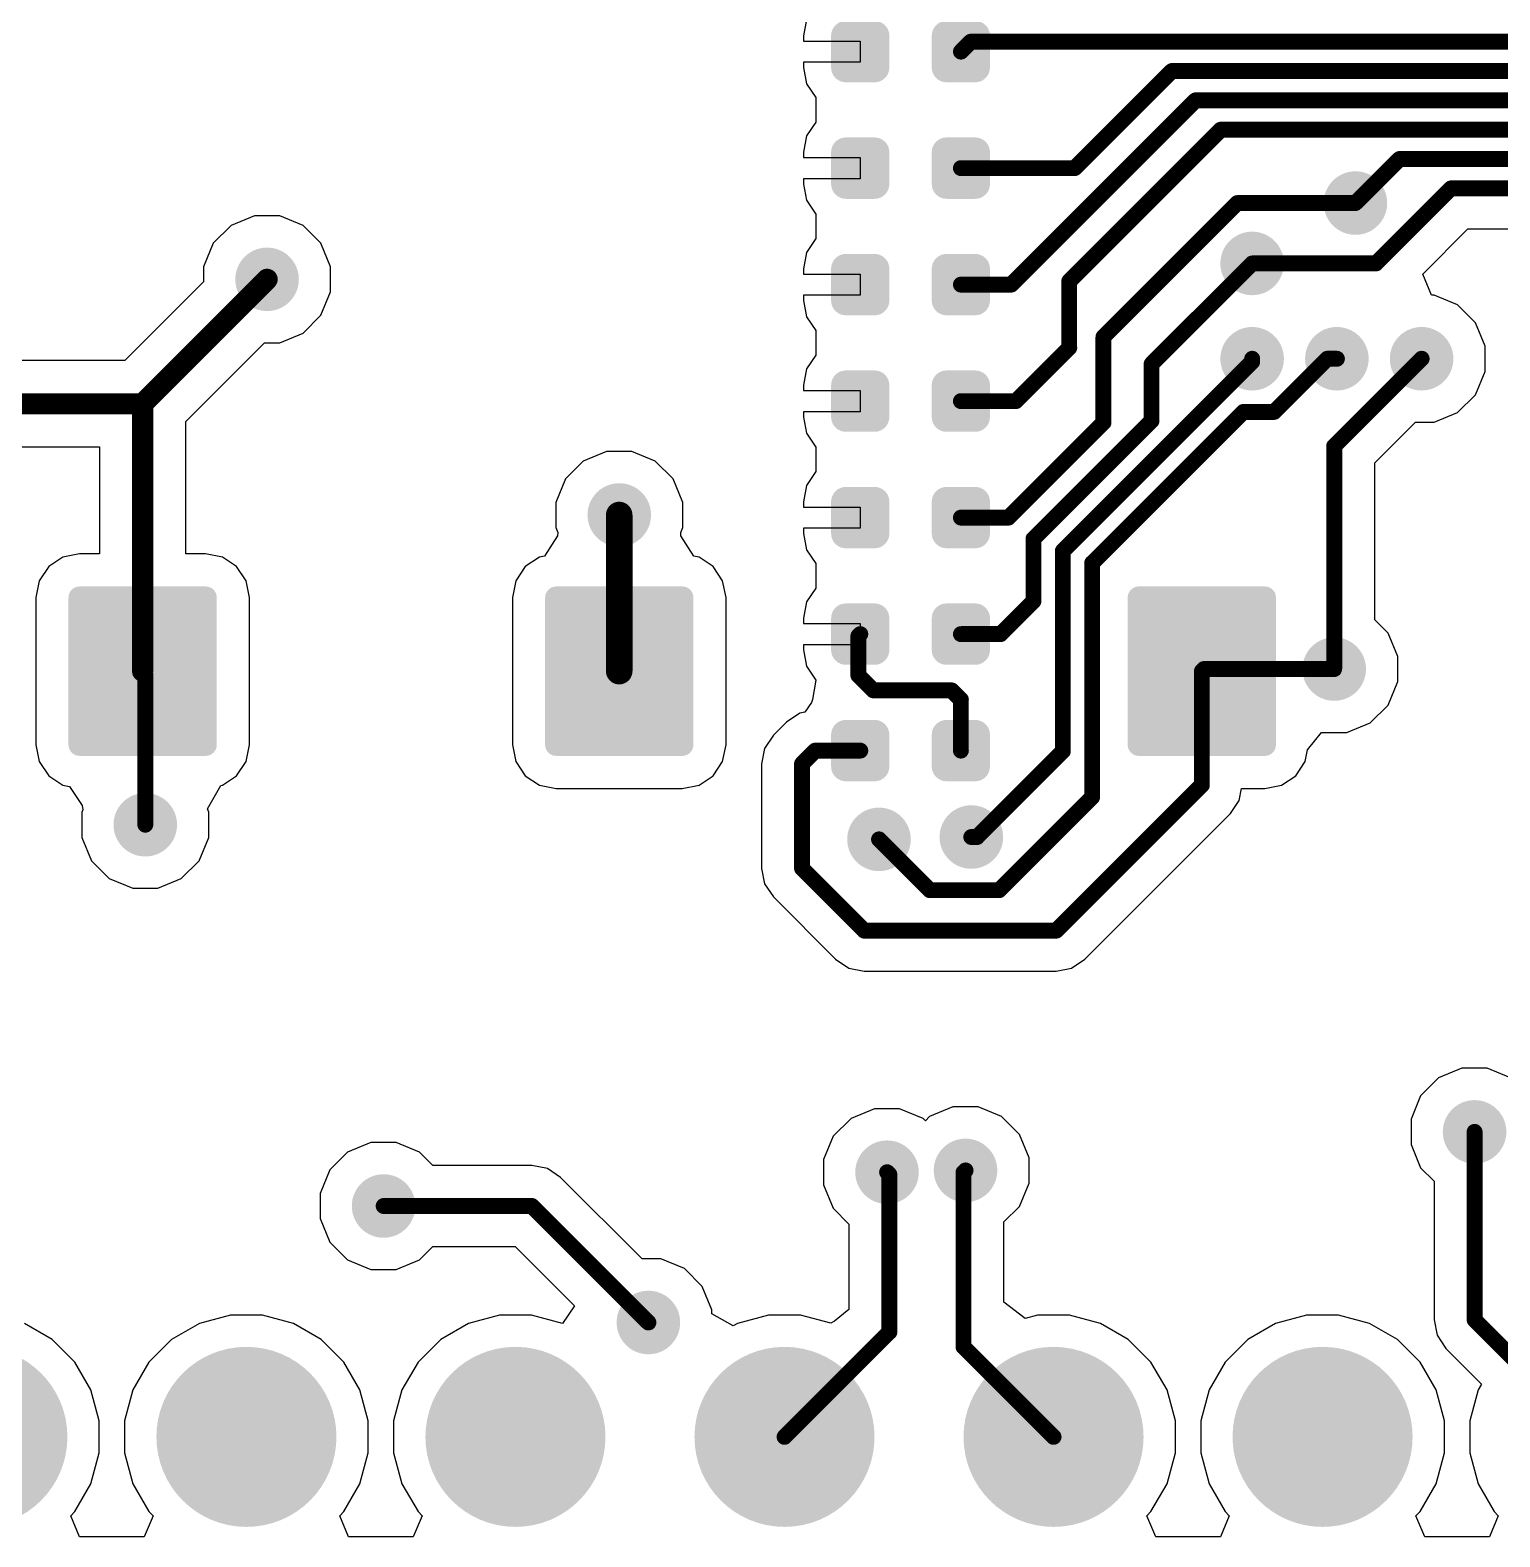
# Model space of a CAD drawing. Header units: inches. Extents: x 0.3 to 40.7, y 0.3 to 25.1.
# Drawn here: x 17.19 to 31.06, y 0.31 to 14.53 of the extents above; entities that cross this region are included whole.
import ezdxf

# ---------------------------------------------------------------- set-up
doc = ezdxf.new("R2010")
doc.units = ezdxf.units.IN
for name, color, linetype in [('Pad Holes', 156, 'Continuous'), ('TOP', 1, 'Continuous'), ('Via Holes', 16, 'Continuous')]:
    doc.layers.add(name, color=color, linetype=linetype)

# ---------------------------------------------------------------- blocks, each defined once
blk = doc.blocks.new('RES_0402_3433')
at = {"layer": 'TOP'}
h = blk.add_hatch(color=1, dxfattribs=at)
edge = h.paths.add_edge_path()
edge.add_arc((-0.34, -0.15), 0.14, 270, 360)
edge.add_line((-0.2, -0.15), (-0.2, 0.15))
edge.add_arc((-0.34, 0.15), 0.14, 0, 90)
edge.add_line((-0.34, 0.29), (-0.61, 0.29))
edge.add_arc((-0.61, 0.15), 0.14, 90, 180)
edge.add_line((-0.75, 0.15), (-0.75, -0.15))
edge.add_arc((-0.61, -0.15), 0.14, 180, 270)
edge.add_line((-0.61, -0.29), (-0.34, -0.29))
h = blk.add_hatch(color=1, dxfattribs=at)
edge = h.paths.add_edge_path()
edge.add_arc((0.34, 0.15), 0.14, 90, 180)
edge.add_line((0.2, 0.15), (0.2, -0.15))
edge.add_arc((0.34, -0.15), 0.14, 180, 270)
edge.add_line((0.34, -0.29), (0.61, -0.29))
edge.add_arc((0.61, -0.15), 0.14, 270, 360)
edge.add_line((0.75, -0.15), (0.75, 0.15))
edge.add_arc((0.61, 0.15), 0.14, 0, 90)
edge.add_line((0.61, 0.29), (0.34, 0.29))
blk = doc.blocks.new('RES_0402_3455')
at = {"layer": 'TOP'}
h = blk.add_hatch(color=1, dxfattribs=at)
edge = h.paths.add_edge_path()
edge.add_arc((-0.34, -0.15), 0.14, 270, 360)
edge.add_line((-0.2, -0.15), (-0.2, 0.15))
edge.add_arc((-0.34, 0.15), 0.14, 0, 90)
edge.add_line((-0.34, 0.29), (-0.61, 0.29))
edge.add_arc((-0.61, 0.15), 0.14, 90, 180)
edge.add_line((-0.75, 0.15), (-0.75, -0.15))
edge.add_arc((-0.61, -0.15), 0.14, 180, 270)
edge.add_line((-0.61, -0.29), (-0.34, -0.29))
h = blk.add_hatch(color=1, dxfattribs=at)
edge = h.paths.add_edge_path()
edge.add_arc((0.34, 0.15), 0.14, 90, 180)
edge.add_line((0.2, 0.15), (0.2, -0.15))
edge.add_arc((0.34, -0.15), 0.14, 180, 270)
edge.add_line((0.34, -0.29), (0.61, -0.29))
edge.add_arc((0.61, -0.15), 0.14, 270, 360)
edge.add_line((0.75, -0.15), (0.75, 0.15))
edge.add_arc((0.61, 0.15), 0.14, 0, 90)
edge.add_line((0.61, 0.29), (0.34, 0.29))
blk = doc.blocks.new('RES_0402_3456')
at = {"layer": 'TOP'}
h = blk.add_hatch(color=1, dxfattribs=at)
edge = h.paths.add_edge_path()
edge.add_arc((-0.34, -0.15), 0.14, 270, 360)
edge.add_line((-0.2, -0.15), (-0.2, 0.15))
edge.add_arc((-0.34, 0.15), 0.14, 0, 90)
edge.add_line((-0.34, 0.29), (-0.61, 0.29))
edge.add_arc((-0.61, 0.15), 0.14, 90, 180)
edge.add_line((-0.75, 0.15), (-0.75, -0.15))
edge.add_arc((-0.61, -0.15), 0.14, 180, 270)
edge.add_line((-0.61, -0.29), (-0.34, -0.29))
h = blk.add_hatch(color=1, dxfattribs=at)
edge = h.paths.add_edge_path()
edge.add_arc((0.34, 0.15), 0.14, 90, 180)
edge.add_line((0.2, 0.15), (0.2, -0.15))
edge.add_arc((0.34, -0.15), 0.14, 180, 270)
edge.add_line((0.34, -0.29), (0.61, -0.29))
edge.add_arc((0.61, -0.15), 0.14, 270, 360)
edge.add_line((0.75, -0.15), (0.75, 0.15))
edge.add_arc((0.61, 0.15), 0.14, 0, 90)
edge.add_line((0.61, 0.29), (0.34, 0.29))
blk = doc.blocks.new('RES_0402_3458')
at = {"layer": 'TOP'}
h = blk.add_hatch(color=1, dxfattribs=at)
edge = h.paths.add_edge_path()
edge.add_arc((-0.34, -0.15), 0.14, 270, 360)
edge.add_line((-0.2, -0.15), (-0.2, 0.15))
edge.add_arc((-0.34, 0.15), 0.14, 0, 90)
edge.add_line((-0.34, 0.29), (-0.61, 0.29))
edge.add_arc((-0.61, 0.15), 0.14, 90, 180)
edge.add_line((-0.75, 0.15), (-0.75, -0.15))
edge.add_arc((-0.61, -0.15), 0.14, 180, 270)
edge.add_line((-0.61, -0.29), (-0.34, -0.29))
h = blk.add_hatch(color=1, dxfattribs=at)
edge = h.paths.add_edge_path()
edge.add_arc((0.34, 0.15), 0.14, 90, 180)
edge.add_line((0.2, 0.15), (0.2, -0.15))
edge.add_arc((0.34, -0.15), 0.14, 180, 270)
edge.add_line((0.34, -0.29), (0.61, -0.29))
edge.add_arc((0.61, -0.15), 0.14, 270, 360)
edge.add_line((0.75, -0.15), (0.75, 0.15))
edge.add_arc((0.61, 0.15), 0.14, 0, 90)
edge.add_line((0.61, 0.29), (0.34, 0.29))
blk = doc.blocks.new('RES_0402_3460')
at = {"layer": 'TOP'}
h = blk.add_hatch(color=1, dxfattribs=at)
edge = h.paths.add_edge_path()
edge.add_arc((-0.34, -0.15), 0.14, 270, 360)
edge.add_line((-0.2, -0.15), (-0.2, 0.15))
edge.add_arc((-0.34, 0.15), 0.14, 0, 90)
edge.add_line((-0.34, 0.29), (-0.61, 0.29))
edge.add_arc((-0.61, 0.15), 0.14, 90, 180)
edge.add_line((-0.75, 0.15), (-0.75, -0.15))
edge.add_arc((-0.61, -0.15), 0.14, 180, 270)
edge.add_line((-0.61, -0.29), (-0.34, -0.29))
h = blk.add_hatch(color=1, dxfattribs=at)
edge = h.paths.add_edge_path()
edge.add_arc((0.34, 0.15), 0.14, 90, 180)
edge.add_line((0.2, 0.15), (0.2, -0.15))
edge.add_arc((0.34, -0.15), 0.14, 180, 270)
edge.add_line((0.34, -0.29), (0.61, -0.29))
edge.add_arc((0.61, -0.15), 0.14, 270, 360)
edge.add_line((0.75, -0.15), (0.75, 0.15))
edge.add_arc((0.61, 0.15), 0.14, 0, 90)
edge.add_line((0.61, 0.29), (0.34, 0.29))
blk = doc.blocks.new('RES_0402_3462')
at = {"layer": 'TOP'}
h = blk.add_hatch(color=1, dxfattribs=at)
edge = h.paths.add_edge_path()
edge.add_arc((-0.34, -0.15), 0.14, 270, 360)
edge.add_line((-0.2, -0.15), (-0.2, 0.15))
edge.add_arc((-0.34, 0.15), 0.14, 0, 90)
edge.add_line((-0.34, 0.29), (-0.61, 0.29))
edge.add_arc((-0.61, 0.15), 0.14, 90, 180)
edge.add_line((-0.75, 0.15), (-0.75, -0.15))
edge.add_arc((-0.61, -0.15), 0.14, 180, 270)
edge.add_line((-0.61, -0.29), (-0.34, -0.29))
h = blk.add_hatch(color=1, dxfattribs=at)
edge = h.paths.add_edge_path()
edge.add_arc((0.34, 0.15), 0.14, 90, 180)
edge.add_line((0.2, 0.15), (0.2, -0.15))
edge.add_arc((0.34, -0.15), 0.14, 180, 270)
edge.add_line((0.34, -0.29), (0.61, -0.29))
edge.add_arc((0.61, -0.15), 0.14, 270, 360)
edge.add_line((0.75, -0.15), (0.75, 0.15))
edge.add_arc((0.61, 0.15), 0.14, 0, 90)
edge.add_line((0.61, 0.29), (0.34, 0.29))
blk = doc.blocks.new('RES_0402_3463')
at = {"layer": 'TOP'}
h = blk.add_hatch(color=1, dxfattribs=at)
edge = h.paths.add_edge_path()
edge.add_arc((-0.34, -0.15), 0.14, 270, 360)
edge.add_line((-0.2, -0.15), (-0.2, 0.15))
edge.add_arc((-0.34, 0.15), 0.14, 0, 90)
edge.add_line((-0.34, 0.29), (-0.61, 0.29))
edge.add_arc((-0.61, 0.15), 0.14, 90, 180)
edge.add_line((-0.75, 0.15), (-0.75, -0.15))
edge.add_arc((-0.61, -0.15), 0.14, 180, 270)
edge.add_line((-0.61, -0.29), (-0.34, -0.29))
h = blk.add_hatch(color=1, dxfattribs=at)
edge = h.paths.add_edge_path()
edge.add_arc((0.34, 0.15), 0.14, 90, 180)
edge.add_line((0.2, 0.15), (0.2, -0.15))
edge.add_arc((0.34, -0.15), 0.14, 180, 270)
edge.add_line((0.34, -0.29), (0.61, -0.29))
edge.add_arc((0.61, -0.15), 0.14, 270, 360)
edge.add_line((0.75, -0.15), (0.75, 0.15))
edge.add_arc((0.61, 0.15), 0.14, 0, 90)
edge.add_line((0.61, 0.29), (0.34, 0.29))
blk = doc.blocks.new('TS42_3470')
at = {"layer": 'TOP'}
h = blk.add_hatch(color=1, dxfattribs=at)
edge = h.paths.add_edge_path()
edge.add_arc((-3.505, 1.655), 0.105, 270, 360)
edge.add_line((-3.4, 1.655), (-3.4, 2.845))
edge.add_arc((-3.505, 2.845), 0.105, 0, 90)
edge.add_line((-3.505, 2.95), (-4.895, 2.95))
edge.add_arc((-4.895, 2.845), 0.105, 90, 180)
edge.add_line((-5, 2.845), (-5, 1.655))
edge.add_arc((-4.895, 1.655), 0.105, 180, 270)
edge.add_line((-4.895, 1.55), (-3.505, 1.55))
h = blk.add_hatch(color=1, dxfattribs=at)
edge = h.paths.add_edge_path()
edge.add_arc((4.895, 1.655), 0.105, 270, 360)
edge.add_line((5, 1.655), (5, 2.845))
edge.add_arc((4.895, 2.845), 0.105, 0, 90)
edge.add_line((4.895, 2.95), (3.505, 2.95))
edge.add_arc((3.505, 2.845), 0.105, 90, 180)
edge.add_line((3.4, 2.845), (3.4, 1.655))
edge.add_arc((3.505, 1.655), 0.105, 180, 270)
edge.add_line((3.505, 1.55), (4.895, 1.55))
h = blk.add_hatch(color=1, dxfattribs=at)
edge = h.paths.add_edge_path()
edge.add_arc((4.895, -0.595), 0.105, 270, 360)
edge.add_line((5, -0.595), (5, 0.595))
edge.add_arc((4.895, 0.595), 0.105, 0, 90)
edge.add_line((4.895, 0.7), (3.505, 0.7))
edge.add_arc((3.505, 0.595), 0.105, 90, 180)
edge.add_line((3.4, 0.595), (3.4, -0.595))
edge.add_arc((3.505, -0.595), 0.105, 180, 270)
edge.add_line((3.505, -0.7), (4.895, -0.7))
h = blk.add_hatch(color=1, dxfattribs=at)
edge = h.paths.add_edge_path()
edge.add_arc((-3.505, -2.845), 0.105, 270, 360)
edge.add_line((-3.4, -2.845), (-3.4, -1.655))
edge.add_arc((-3.505, -1.655), 0.105, 0, 90)
edge.add_line((-3.505, -1.55), (-4.895, -1.55))
edge.add_arc((-4.895, -1.655), 0.105, 90, 180)
edge.add_line((-5, -1.655), (-5, -2.845))
edge.add_arc((-4.895, -2.845), 0.105, 180, 270)
edge.add_line((-4.895, -2.95), (-3.505, -2.95))
h = blk.add_hatch(color=1, dxfattribs=at)
edge = h.paths.add_edge_path()
edge.add_arc((4.895, -2.845), 0.105, 270, 360)
edge.add_line((5, -2.845), (5, -1.655))
edge.add_arc((4.895, -1.655), 0.105, 0, 90)
edge.add_line((4.895, -1.55), (3.505, -1.55))
edge.add_arc((3.505, -1.655), 0.105, 90, 180)
edge.add_line((3.4, -1.655), (3.4, -2.845))
edge.add_arc((3.505, -2.845), 0.105, 180, 270)
edge.add_line((3.505, -2.95), (4.895, -2.95))
blk = doc.blocks.new('PIN_HEADER_2_54___VERT__1_10POS_3473')
at = {"layer": 'Pad Holes'}
h = blk.add_hatch(color=7, dxfattribs=at)
edge = h.paths.add_edge_path()
edge.add_arc((-3.81, 0), 0.5, 0, 360)
h = blk.add_hatch(color=7, dxfattribs=at)
edge = h.paths.add_edge_path()
edge.add_arc((-1.27, 0), 0.5, 0, 360)
h = blk.add_hatch(color=7, dxfattribs=at)
edge = h.paths.add_edge_path()
edge.add_arc((1.27, 0), 0.5, 0, 360)
h = blk.add_hatch(color=7, dxfattribs=at)
edge = h.paths.add_edge_path()
edge.add_arc((3.81, 0), 0.5, 0, 360)
h = blk.add_hatch(color=7, dxfattribs=at)
edge = h.paths.add_edge_path()
edge.add_arc((6.35, 0), 0.5, 0, 360)
h = blk.add_hatch(color=7, dxfattribs=at)
edge = h.paths.add_edge_path()
edge.add_arc((8.89, 0), 0.5, 0, 360)
at = {"layer": 'TOP'}
h = blk.add_hatch(color=1, dxfattribs=at)
edge = h.paths.add_edge_path()
edge.add_arc((-3.81, 0), 0.85, 0, 360)
h = blk.add_hatch(color=1, dxfattribs=at)
edge = h.paths.add_edge_path()
edge.add_arc((-1.27, 0), 0.85, 0, 360)
h = blk.add_hatch(color=1, dxfattribs=at)
edge = h.paths.add_edge_path()
edge.add_arc((1.27, 0), 0.85, 0, 360)
h = blk.add_hatch(color=1, dxfattribs=at)
edge = h.paths.add_edge_path()
edge.add_arc((3.81, 0), 0.85, 0, 360)
h = blk.add_hatch(color=1, dxfattribs=at)
edge = h.paths.add_edge_path()
edge.add_arc((6.35, 0), 0.85, 0, 360)
h = blk.add_hatch(color=1, dxfattribs=at)
edge = h.paths.add_edge_path()
edge.add_arc((8.89, 0), 0.85, 0, 360)
blk = doc.blocks.new('TS42_3474')
at = {"layer": 'TOP'}
h = blk.add_hatch(color=1, dxfattribs=at)
edge = h.paths.add_edge_path()
edge.add_arc((-3.505, 1.655), 0.105, 270, 360)
edge.add_line((-3.4, 1.655), (-3.4, 2.845))
edge.add_arc((-3.505, 2.845), 0.105, 0, 90)
edge.add_line((-3.505, 2.95), (-4.895, 2.95))
edge.add_arc((-4.895, 2.845), 0.105, 90, 180)
edge.add_line((-5, 2.845), (-5, 1.655))
edge.add_arc((-4.895, 1.655), 0.105, 180, 270)
edge.add_line((-4.895, 1.55), (-3.505, 1.55))
h = blk.add_hatch(color=1, dxfattribs=at)
edge = h.paths.add_edge_path()
edge.add_arc((4.895, 1.655), 0.105, 270, 360)
edge.add_line((5, 1.655), (5, 2.845))
edge.add_arc((4.895, 2.845), 0.105, 0, 90)
edge.add_line((4.895, 2.95), (3.505, 2.95))
edge.add_arc((3.505, 2.845), 0.105, 90, 180)
edge.add_line((3.4, 2.845), (3.4, 1.655))
edge.add_arc((3.505, 1.655), 0.105, 180, 270)
edge.add_line((3.505, 1.55), (4.895, 1.55))
h = blk.add_hatch(color=1, dxfattribs=at)
edge = h.paths.add_edge_path()
edge.add_arc((4.895, -0.595), 0.105, 270, 360)
edge.add_line((5, -0.595), (5, 0.595))
edge.add_arc((4.895, 0.595), 0.105, 0, 90)
edge.add_line((4.895, 0.7), (3.505, 0.7))
edge.add_arc((3.505, 0.595), 0.105, 90, 180)
edge.add_line((3.4, 0.595), (3.4, -0.595))
edge.add_arc((3.505, -0.595), 0.105, 180, 270)
edge.add_line((3.505, -0.7), (4.895, -0.7))
h = blk.add_hatch(color=1, dxfattribs=at)
edge = h.paths.add_edge_path()
edge.add_arc((-3.505, -2.845), 0.105, 270, 360)
edge.add_line((-3.4, -2.845), (-3.4, -1.655))
edge.add_arc((-3.505, -1.655), 0.105, 0, 90)
edge.add_line((-3.505, -1.55), (-4.895, -1.55))
edge.add_arc((-4.895, -1.655), 0.105, 90, 180)
edge.add_line((-5, -1.655), (-5, -2.845))
edge.add_arc((-4.895, -2.845), 0.105, 180, 270)
edge.add_line((-4.895, -2.95), (-3.505, -2.95))
h = blk.add_hatch(color=1, dxfattribs=at)
edge = h.paths.add_edge_path()
edge.add_arc((4.895, -2.845), 0.105, 270, 360)
edge.add_line((5, -2.845), (5, -1.655))
edge.add_arc((4.895, -1.655), 0.105, 0, 90)
edge.add_line((4.895, -1.55), (3.505, -1.55))
edge.add_arc((3.505, -1.655), 0.105, 90, 180)
edge.add_line((3.4, -1.655), (3.4, -2.845))
edge.add_arc((3.505, -2.845), 0.105, 180, 270)
edge.add_line((3.505, -2.95), (4.895, -2.95))

msp = doc.modelspace()

# ---------------------------------------------------------------- hatches: boundary and pattern name
at = {"layer": 'TOP'}
h = msp.add_hatch(color=1, dxfattribs=at)
edge = h.paths.add_edge_path()
edge.add_arc((29.7, 12.9), 0.3, 0, 360)
h = msp.add_hatch(color=1, dxfattribs=at)
edge = h.paths.add_edge_path()
edge.add_arc((28.725, 12.33), 0.3, 0, 360)
h = msp.add_hatch(color=1, dxfattribs=at)
edge = h.paths.add_edge_path()
edge.add_arc((19.425, 12.18), 0.3, 0, 360)
h = msp.add_hatch(color=1, dxfattribs=at)
edge = h.paths.add_edge_path()
edge.add_arc((28.725, 11.43), 0.3, 0, 360)
h = msp.add_hatch(color=1, dxfattribs=at)
edge = h.paths.add_edge_path()
edge.add_arc((29.525, 11.43), 0.3, 0, 360)
h = msp.add_hatch(color=1, dxfattribs=at)
edge = h.paths.add_edge_path()
edge.add_arc((30.325, 11.43), 0.3, 0, 360)
h = msp.add_hatch(color=1, dxfattribs=at)
edge = h.paths.add_edge_path()
edge.add_arc((22.75, 9.955), 0.3, 0, 360)
h = msp.add_hatch(color=1, dxfattribs=at)
edge = h.paths.add_edge_path()
edge.add_arc((29.5, 8.5), 0.3, 0, 360)
h = msp.add_hatch(color=1, dxfattribs=at)
edge = h.paths.add_edge_path()
edge.add_arc((18.275, 7.03), 0.3, 0, 360)
h = msp.add_hatch(color=1, dxfattribs=at)
edge = h.paths.add_edge_path()
edge.add_arc((25.202, 6.892), 0.3, 0, 360)
h = msp.add_hatch(color=1, dxfattribs=at)
edge = h.paths.add_edge_path()
edge.add_arc((26.074, 6.914), 0.3, 0, 360)
h = msp.add_hatch(color=1, dxfattribs=at)
edge = h.paths.add_edge_path()
edge.add_arc((30.825, 4.13), 0.3, 0, 360)
h = msp.add_hatch(color=1, dxfattribs=at)
edge = h.paths.add_edge_path()
edge.add_arc((25.278, 3.749), 0.3, 0, 360)
h = msp.add_hatch(color=1, dxfattribs=at)
edge = h.paths.add_edge_path()
edge.add_arc((26.019, 3.766), 0.3, 0, 360)
h = msp.add_hatch(color=1, dxfattribs=at)
edge = h.paths.add_edge_path()
edge.add_arc((20.525, 3.43), 0.3, 0, 360)
h = msp.add_hatch(color=1, dxfattribs=at)
edge = h.paths.add_edge_path()
edge.add_arc((23.025, 2.33), 0.3, 0, 360)
at = {"layer": 'Via Holes'}
h = msp.add_hatch(color=7, dxfattribs=at)
edge = h.paths.add_edge_path()
edge.add_arc((29.7, 12.9), 0.15, 0, 360)
h = msp.add_hatch(color=7, dxfattribs=at)
edge = h.paths.add_edge_path()
edge.add_arc((28.725, 12.33), 0.15, 0, 360)
h = msp.add_hatch(color=7, dxfattribs=at)
edge = h.paths.add_edge_path()
edge.add_arc((19.425, 12.18), 0.15, 0, 360)
h = msp.add_hatch(color=7, dxfattribs=at)
edge = h.paths.add_edge_path()
edge.add_arc((28.725, 11.43), 0.15, 0, 360)
h = msp.add_hatch(color=7, dxfattribs=at)
edge = h.paths.add_edge_path()
edge.add_arc((29.525, 11.43), 0.15, 0, 360)
h = msp.add_hatch(color=7, dxfattribs=at)
edge = h.paths.add_edge_path()
edge.add_arc((30.325, 11.43), 0.15, 0, 360)
h = msp.add_hatch(color=7, dxfattribs=at)
edge = h.paths.add_edge_path()
edge.add_arc((22.75, 9.955), 0.15, 0, 360)
h = msp.add_hatch(color=7, dxfattribs=at)
edge = h.paths.add_edge_path()
edge.add_arc((29.5, 8.5), 0.15, 0, 360)
h = msp.add_hatch(color=7, dxfattribs=at)
edge = h.paths.add_edge_path()
edge.add_arc((18.275, 7.03), 0.15, 0, 360)
h = msp.add_hatch(color=7, dxfattribs=at)
edge = h.paths.add_edge_path()
edge.add_arc((25.202, 6.892), 0.15, 0, 360)
h = msp.add_hatch(color=7, dxfattribs=at)
edge = h.paths.add_edge_path()
edge.add_arc((26.074, 6.914), 0.15, 0, 360)
h = msp.add_hatch(color=7, dxfattribs=at)
edge = h.paths.add_edge_path()
edge.add_arc((30.825, 4.13), 0.15, 0, 360)
h = msp.add_hatch(color=7, dxfattribs=at)
edge = h.paths.add_edge_path()
edge.add_arc((25.278, 3.749), 0.15, 0, 360)
h = msp.add_hatch(color=7, dxfattribs=at)
edge = h.paths.add_edge_path()
edge.add_arc((26.019, 3.766), 0.15, 0, 360)
h = msp.add_hatch(color=7, dxfattribs=at)
edge = h.paths.add_edge_path()
edge.add_arc((20.525, 3.43), 0.15, 0, 360)
h = msp.add_hatch(color=7, dxfattribs=at)
edge = h.paths.add_edge_path()
edge.add_arc((23.025, 2.33), 0.15, 0, 360)

# ---------------------------------------------------------------- linework, layer by layer
at = {"layer": 'TOP'}
for p, q in [((24.519, 14.634), (24.488, 14.48)), ((24.488, 14.48), (24.488, 14.43)), ((24.488, 14.43), (25.025, 14.43)), ((25.025, 14.43), (25.025, 14.23)), ((25.025, 14.23), (24.488, 14.23)), ((24.488, 14.23), (24.488, 14.18)), ((24.488, 14.18), (24.519, 14.026)), ((24.519, 14.026), (24.606, 13.896)), ((24.606, 13.896), (24.606, 13.664)), ((24.606, 13.664), (24.519, 13.534)), ((24.519, 13.534), (24.488, 13.38)), ((24.488, 13.38), (24.488, 13.33)), ((24.488, 13.33), (25.025, 13.33)), ((25.025, 13.33), (25.025, 13.13)), ((25.025, 13.13), (24.488, 13.13)), ((24.488, 13.13), (24.488, 13.08)), ((24.488, 13.08), (24.519, 12.926)), ((24.519, 12.926), (24.606, 12.796)), ((19.085, 12.689), (18.916, 12.52)), ((19.306, 12.78), (19.085, 12.689)), ((19.544, 12.78), (19.306, 12.78)), ((19.765, 12.689), (19.544, 12.78)), ((19.934, 12.52), (19.765, 12.689)), ((24.606, 12.796), (24.606, 12.564)), ((18.916, 12.52), (18.825, 12.299)), ((20.025, 12.299), (19.934, 12.52)), ((24.606, 12.564), (24.519, 12.434)), ((30.335, 12.23), (30.761, 12.657)), ((30.761, 12.657), (33.838, 12.657)), ((24.519, 12.434), (24.488, 12.28)), ((18.825, 12.299), (18.825, 12.157)), ((20.025, 12.061), (20.025, 12.299)), ((24.488, 12.28), (24.488, 12.23)), ((18.825, 12.157), (18.081, 11.413)), ((24.488, 12.23), (25.025, 12.23)), ((25.025, 12.23), (25.025, 12.03)), ((30.418, 12.03), (30.335, 12.23)), ((19.934, 11.84), (20.025, 12.061)), ((25.025, 12.03), (24.488, 12.03)), ((24.488, 12.03), (24.488, 11.98)), ((24.488, 11.98), (24.519, 11.826)), ((30.444, 12.03), (30.418, 12.03)), ((30.665, 11.939), (30.444, 12.03)), ((19.765, 11.671), (19.934, 11.84)), ((24.519, 11.826), (24.606, 11.696)), ((30.834, 11.77), (30.665, 11.939)), ((19.544, 11.58), (19.765, 11.671)), ((24.606, 11.696), (24.606, 11.464)), ((30.925, 11.549), (30.834, 11.77)), ((18.658, 10.836), (19.402, 11.58)), ((19.402, 11.58), (19.544, 11.58)), ((30.925, 11.311), (30.925, 11.549)), ((18.081, 11.413), (16.483, 11.413)), ((24.606, 11.464), (24.519, 11.334)), ((24.519, 11.334), (24.488, 11.18)), ((30.834, 11.09), (30.925, 11.311)), ((24.488, 11.18), (24.488, 11.13)), ((24.488, 11.13), (25.025, 11.13)), ((25.025, 11.13), (25.025, 10.93)), ((30.665, 10.921), (30.834, 11.09)), ((18.658, 9.588), (18.658, 10.836)), ((25.025, 10.93), (24.488, 10.93)), ((24.488, 10.93), (24.488, 10.88)), ((24.488, 10.88), (24.519, 10.726)), ((29.882, 10.447), (30.266, 10.83)), ((30.266, 10.83), (30.444, 10.83)), ((30.444, 10.83), (30.665, 10.921)), ((24.519, 10.726), (24.606, 10.596)), ((16.45, 10.597), (17.842, 10.597)), ((17.842, 10.597), (17.842, 9.588)), ((22.631, 10.555), (22.41, 10.464)), ((22.869, 10.555), (22.631, 10.555)), ((23.09, 10.464), (22.869, 10.555)), ((24.606, 10.596), (24.606, 10.364)), ((22.41, 10.464), (22.241, 10.295)), ((23.259, 10.295), (23.09, 10.464)), ((29.882, 8.966), (29.882, 10.447)), ((22.241, 10.295), (22.15, 10.074)), ((23.35, 10.074), (23.259, 10.295)), ((24.606, 10.364), (24.519, 10.234)), ((24.519, 10.234), (24.488, 10.08)), ((22.15, 10.074), (22.15, 9.836)), ((23.35, 9.836), (23.35, 10.074)), ((24.488, 10.08), (24.488, 10.03)), ((24.488, 10.03), (25.025, 10.03)), ((25.025, 10.03), (25.025, 9.83)), ((22.15, 9.836), (22.17, 9.788)), ((23.33, 9.788), (23.35, 9.836)), ((25.025, 9.83), (24.488, 9.83)), ((24.488, 9.83), (24.488, 9.78)), ((22.168, 9.758), (22.045, 9.566)), ((22.17, 9.788), (22.168, 9.758)), ((23.332, 9.758), (23.33, 9.788)), ((23.455, 9.566), (23.332, 9.758)), ((24.488, 9.78), (24.519, 9.626)), ((17.497, 9.557), (17.363, 9.467)), ((17.655, 9.588), (17.497, 9.557)), ((17.842, 9.588), (17.655, 9.588)), ((18.845, 9.588), (18.658, 9.588)), ((19.003, 9.557), (18.845, 9.588)), ((19.137, 9.467), (19.003, 9.557)), ((21.997, 9.557), (21.863, 9.467)), ((22.045, 9.566), (21.997, 9.557)), ((23.503, 9.557), (23.455, 9.566)), ((23.637, 9.467), (23.503, 9.557)), ((24.519, 9.626), (24.606, 9.496)), ((17.363, 9.467), (17.274, 9.333)), ((19.227, 9.333), (19.137, 9.467)), ((21.863, 9.467), (21.773, 9.333)), ((23.726, 9.333), (23.637, 9.467)), ((24.606, 9.496), (24.606, 9.264)), ((17.274, 9.333), (17.242, 9.175)), ((19.258, 9.175), (19.227, 9.333)), ((21.773, 9.333), (21.742, 9.175)), ((23.758, 9.175), (23.726, 9.333)), ((24.606, 9.264), (24.519, 9.134)), ((17.242, 9.175), (17.242, 7.785)), ((19.258, 7.785), (19.258, 9.175)), ((21.742, 9.175), (21.742, 7.785)), ((23.758, 7.785), (23.758, 9.175)), ((24.519, 9.134), (24.488, 8.98)), ((24.488, 8.98), (24.488, 8.93)), ((30.009, 8.84), (29.882, 8.966)), ((24.488, 8.93), (25.025, 8.93)), ((25.025, 8.93), (25.025, 8.73)), ((30.1, 8.619), (30.009, 8.84)), ((25.025, 8.73), (24.488, 8.73)), ((24.488, 8.73), (24.488, 8.68)), ((24.488, 8.68), (24.519, 8.526)), ((30.1, 8.381), (30.1, 8.619)), ((24.519, 8.526), (24.606, 8.396)), ((24.606, 8.396), (24.575, 8.211)), ((30.009, 8.16), (30.1, 8.381)), ((24.564, 8.184), (24.503, 8.093)), ((24.575, 8.211), (24.564, 8.184)), ((29.84, 7.991), (30.009, 8.16)), ((24.33, 8), (24.205, 7.875)), ((24.454, 8.083), (24.33, 8)), ((24.503, 8.093), (24.454, 8.083)), ((29.619, 7.9), (29.84, 7.991)), ((24.205, 7.875), (24.122, 7.751)), ((29.249, 7.738), (29.381, 7.9)), ((29.381, 7.9), (29.619, 7.9)), ((17.242, 7.785), (17.274, 7.627)), ((19.227, 7.627), (19.258, 7.785)), ((21.742, 7.785), (21.773, 7.627)), ((23.726, 7.627), (23.758, 7.785)), ((24.122, 7.751), (24.093, 7.605)), ((29.227, 7.627), (29.249, 7.738)), ((17.274, 7.627), (17.363, 7.493)), ((19.137, 7.493), (19.227, 7.627)), ((21.773, 7.627), (21.863, 7.493)), ((23.637, 7.493), (23.726, 7.627)), ((24.093, 7.605), (24.093, 6.618)), ((29.137, 7.493), (29.227, 7.627)), ((17.363, 7.493), (17.497, 7.404)), ((17.497, 7.404), (17.559, 7.391)), ((18.862, 7.181), (18.987, 7.401)), ((18.987, 7.401), (19.003, 7.404)), ((19.003, 7.404), (19.137, 7.493)), ((21.863, 7.493), (21.997, 7.404)), ((21.997, 7.404), (22.155, 7.372)), ((23.345, 7.372), (23.503, 7.404)), ((23.503, 7.404), (23.637, 7.493)), ((28.845, 7.372), (29.003, 7.404)), ((29.003, 7.404), (29.137, 7.493)), ((17.559, 7.391), (17.679, 7.212)), ((22.155, 7.372), (23.345, 7.372)), ((28.52, 7.135), (28.603, 7.259)), ((28.603, 7.259), (28.626, 7.372)), ((28.626, 7.372), (28.845, 7.372)), ((17.684, 7.172), (17.675, 7.149)), ((17.675, 7.149), (17.675, 6.911)), ((17.679, 7.212), (17.684, 7.172)), ((18.863, 7.179), (18.862, 7.181)), ((18.875, 7.149), (18.863, 7.179)), ((18.875, 6.911), (18.875, 7.149)), ((27.145, 5.76), (28.52, 7.135)), ((17.675, 6.911), (17.766, 6.69)), ((18.784, 6.69), (18.875, 6.911)), ((17.766, 6.69), (17.935, 6.521)), ((18.615, 6.521), (18.784, 6.69)), ((24.093, 6.618), (24.122, 6.472)), ((17.935, 6.521), (18.156, 6.43)), ((18.156, 6.43), (18.394, 6.43)), ((18.394, 6.43), (18.615, 6.521)), ((24.122, 6.472), (24.205, 6.348)), ((24.205, 6.348), (24.793, 5.76)), ((24.793, 5.76), (24.917, 5.677)), ((27.021, 5.677), (27.145, 5.76)), ((24.917, 5.677), (25.063, 5.648)), ((25.063, 5.648), (26.875, 5.648)), ((26.875, 5.648), (27.021, 5.677)), ((30.706, 4.73), (30.485, 4.639)), ((30.944, 4.73), (30.706, 4.73)), ((31.165, 4.639), (30.944, 4.73)), ((30.485, 4.639), (30.316, 4.47)), ((30.316, 4.47), (30.225, 4.249)), ((25.159, 4.349), (24.938, 4.257)), ((25.397, 4.349), (25.159, 4.349)), ((25.618, 4.257), (25.397, 4.349)), ((25.679, 4.275), (25.64, 4.235)), ((25.9, 4.366), (25.679, 4.275)), ((26.138, 4.366), (25.9, 4.366)), ((26.359, 4.275), (26.138, 4.366)), ((26.528, 4.106), (26.359, 4.275)), ((24.938, 4.257), (24.769, 4.088)), ((25.64, 4.235), (25.618, 4.257)), ((30.225, 4.249), (30.225, 4.011)), ((20.406, 4.03), (20.185, 3.939)), ((20.644, 4.03), (20.406, 4.03)), ((20.865, 3.939), (20.644, 4.03)), ((24.769, 4.088), (24.678, 3.868)), ((26.619, 3.885), (26.528, 4.106)), ((30.225, 4.011), (30.316, 3.79)), ((20.185, 3.939), (20.016, 3.77)), ((20.991, 3.812), (20.865, 3.939)), ((24.678, 3.868), (24.678, 3.629)), ((26.619, 3.647), (26.619, 3.885)), ((20.016, 3.77), (19.925, 3.549)), ((21.925, 3.812), (20.991, 3.812)), ((22.071, 3.783), (21.925, 3.812)), ((22.195, 3.7), (22.071, 3.783)), ((22.966, 2.93), (22.195, 3.7)), ((30.316, 3.79), (30.443, 3.664)), ((24.678, 3.629), (24.769, 3.409)), ((26.528, 3.426), (26.619, 3.647)), ((30.443, 3.664), (30.443, 2.355)), ((19.925, 3.549), (19.925, 3.311)), ((26.382, 3.281), (26.528, 3.426)), ((19.925, 3.311), (20.016, 3.09)), ((24.769, 3.409), (24.918, 3.26)), ((26.382, 2.522), (26.382, 3.281)), ((24.918, 3.26), (24.918, 2.452)), ((20.016, 3.09), (20.185, 2.921)), ((20.865, 2.921), (20.991, 3.048)), ((20.991, 3.048), (21.767, 3.048)), ((21.767, 3.048), (22.327, 2.487)), ((20.185, 2.921), (20.406, 2.83)), ((20.644, 2.83), (20.865, 2.921)), ((23.144, 2.93), (22.966, 2.93)), ((23.365, 2.839), (23.144, 2.93)), ((20.406, 2.83), (20.644, 2.83)), ((23.534, 2.67), (23.365, 2.839)), ((23.625, 2.449), (23.534, 2.67)), ((22.327, 2.487), (22.214, 2.322)), ((23.625, 2.413), (23.625, 2.449)), ((24.918, 2.452), (24.781, 2.343)), ((26.582, 2.369), (26.382, 2.522)), ((17.396, 2.17), (17.134, 2.322)), ((18.786, 2.322), (18.524, 2.17)), ((19.079, 2.4), (18.786, 2.322)), ((19.381, 2.4), (19.079, 2.4)), ((19.674, 2.322), (19.381, 2.4)), ((19.936, 2.17), (19.674, 2.322)), ((21.326, 2.322), (21.064, 2.17)), ((21.619, 2.4), (21.326, 2.322)), ((21.921, 2.4), (21.619, 2.4)), ((22.214, 2.322), (21.921, 2.4)), ((23.825, 2.298), (23.625, 2.413)), ((23.866, 2.322), (23.825, 2.298)), ((24.159, 2.4), (23.866, 2.322)), ((24.461, 2.4), (24.159, 2.4)), ((24.749, 2.323), (24.461, 2.4)), ((24.781, 2.343), (24.749, 2.323)), ((26.699, 2.4), (26.582, 2.369)), ((27.001, 2.4), (26.699, 2.4)), ((27.294, 2.322), (27.001, 2.4)), ((27.556, 2.17), (27.294, 2.322)), ((28.946, 2.322), (28.684, 2.17)), ((29.239, 2.4), (28.946, 2.322)), ((29.541, 2.4), (29.239, 2.4)), ((29.834, 2.322), (29.541, 2.4)), ((30.096, 2.17), (29.834, 2.322)), ((30.443, 2.355), (30.472, 2.209)), ((17.61, 1.956), (17.396, 2.17)), ((18.524, 2.17), (18.31, 1.956)), ((20.15, 1.956), (19.936, 2.17)), ((21.064, 2.17), (20.85, 1.956)), ((27.77, 1.956), (27.556, 2.17)), ((28.684, 2.17), (28.47, 1.956)), ((30.31, 1.956), (30.096, 2.17)), ((30.472, 2.209), (30.555, 2.085)), ((30.555, 2.085), (30.89, 1.749)), ((17.762, 1.694), (17.61, 1.956)), ((18.31, 1.956), (18.158, 1.694)), ((20.302, 1.694), (20.15, 1.956)), ((20.85, 1.956), (20.698, 1.694)), ((27.922, 1.694), (27.77, 1.956)), ((28.47, 1.956), (28.318, 1.694)), ((30.462, 1.694), (30.31, 1.956)), ((30.89, 1.749), (30.858, 1.694)), ((17.84, 1.401), (17.762, 1.694)), ((18.158, 1.694), (18.08, 1.401)), ((20.38, 1.401), (20.302, 1.694)), ((20.698, 1.694), (20.62, 1.401)), ((28, 1.401), (27.922, 1.694)), ((28.318, 1.694), (28.24, 1.401)), ((30.54, 1.401), (30.462, 1.694)), ((30.858, 1.694), (30.78, 1.401)), ((17.84, 1.099), (17.84, 1.401)), ((18.08, 1.401), (18.08, 1.099)), ((20.38, 1.099), (20.38, 1.401)), ((20.62, 1.401), (20.62, 1.099)), ((28, 1.099), (28, 1.401)), ((28.24, 1.401), (28.24, 1.099)), ((30.54, 1.099), (30.54, 1.401)), ((30.78, 1.401), (30.78, 1.099)), ((17.762, 0.806), (17.84, 1.099)), ((18.08, 1.099), (18.158, 0.806)), ((20.302, 0.806), (20.38, 1.099)), ((20.62, 1.099), (20.698, 0.806)), ((27.922, 0.806), (28, 1.099)), ((28.24, 1.099), (28.318, 0.806)), ((30.462, 0.806), (30.54, 1.099)), ((30.78, 1.099), (30.858, 0.806)), ((17.61, 0.544), (17.762, 0.806)), ((18.158, 0.806), (18.31, 0.544)), ((20.15, 0.544), (20.302, 0.806)), ((20.698, 0.806), (20.85, 0.544)), ((27.77, 0.544), (27.922, 0.806)), ((28.318, 0.806), (28.47, 0.544)), ((30.31, 0.544), (30.462, 0.806)), ((30.858, 0.806), (31.01, 0.544)), ((17.572, 0.506), (17.61, 0.544)), ((17.655, 0.306), (17.572, 0.506)), ((18.348, 0.506), (18.265, 0.306)), ((18.31, 0.544), (18.348, 0.506)), ((20.112, 0.506), (20.15, 0.544)), ((20.195, 0.306), (20.112, 0.506)), ((20.888, 0.506), (20.805, 0.306)), ((20.85, 0.544), (20.888, 0.506)), ((27.732, 0.506), (27.77, 0.544)), ((27.815, 0.306), (27.732, 0.506)), ((28.508, 0.506), (28.425, 0.306)), ((28.47, 0.544), (28.508, 0.506)), ((30.272, 0.506), (30.31, 0.544)), ((30.355, 0.306), (30.272, 0.506)), ((31.048, 0.506), (30.965, 0.306)), ((31.01, 0.544), (31.048, 0.506)), ((18.265, 0.306), (17.655, 0.306)), ((20.805, 0.306), (20.195, 0.306)), ((28.425, 0.306), (27.815, 0.306)), ((30.965, 0.306), (30.355, 0.306))]:
    msp.add_line(p, q, dxfattribs=at)
for points, const_width in [([(25.975, 14.33), (26.069, 14.424)], 0.15), ([(26.069, 14.424), (32.886, 14.424)], 0.15), ([(27.05, 13.23), (27.967, 14.147)], 0.15), ([(27.967, 14.147), (33.379, 14.147)], 0.15), ([(26.45, 12.13), (28.19, 13.87)], 0.15), ([(28.19, 13.87), (33.494, 13.87)], 0.15), ([(26.998, 12.162), (28.429, 13.593)], 0.15), ([(28.429, 13.593), (33.609, 13.593)], 0.15), ([(29.7, 12.9), (30.116, 13.316)], 0.15), ([(30.116, 13.316), (33.724, 13.316)], 0.15), ([(25.975, 13.23), (27.05, 13.23)], 0.15), ([(29.894, 12.33), (30.603, 13.039)], 0.15), ([(30.603, 13.039), (33.838, 13.039)], 0.15), ([(27.321, 11.636), (28.585, 12.9)], 0.15), ([(28.585, 12.9), (29.7, 12.9)], 0.15), ([(27.775, 11.38), (28.725, 12.33)], 0.15), ([(28.725, 12.33), (29.894, 12.33)], 0.15), ([(18.25, 11.005), (19.425, 12.18)], 0.2), ([(26.998, 11.534), (26.998, 12.162)], 0.15), ([(25.975, 12.13), (26.45, 12.13)], 0.15), ([(27.321, 10.827), (27.321, 11.636)], 0.15), ([(26.494, 11.03), (26.998, 11.534)], 0.15), ([(26.938, 9.615), (28.725, 11.402)], 0.15), ([(27.775, 10.844), (27.775, 11.38)], 0.15), ([(28.725, 11.402), (28.725, 11.43)], 0.15), ([(28.933, 10.928), (29.435, 11.43)], 0.15), ([(29.435, 11.43), (29.525, 11.43)], 0.15), ([(29.5, 10.605), (30.325, 11.43)], 0.15), ([(16, 11.005), (18.25, 11.005)], 0.2), ([(18.25, 8.48), (18.25, 11.005)], 0.2), ([(25.975, 11.03), (26.494, 11.03)], 0.15), ([(27.215, 9.501), (28.642, 10.928)], 0.15), ([(28.642, 10.928), (28.933, 10.928)], 0.15), ([(26.424, 9.93), (27.321, 10.827)], 0.15), ([(26.661, 9.73), (27.775, 10.844)], 0.15), ([(29.5, 8.5), (29.5, 10.605)], 0.15), ([(22.75, 8.48), (22.75, 9.955)], 0.25), ([(25.975, 9.93), (26.424, 9.93)], 0.15), ([(26.661, 9.141), (26.661, 9.73)], 0.15), ([(26.938, 7.724), (26.938, 9.615)], 0.15), ([(27.215, 7.291), (27.215, 9.501)], 0.15), ([(26.35, 8.83), (26.661, 9.141)], 0.15), ([(25.007, 8.812), (25.025, 8.83)], 0.15), ([(25.007, 8.44), (25.007, 8.812)], 0.15), ([(25.975, 8.83), (26.35, 8.83)], 0.15), ([(18.25, 8.48), (18.275, 8.455)], 0.15), ([(28.25, 8.48), (28.27, 8.5)], 0.15), ([(28.25, 7.405), (28.25, 8.48)], 0.15), ([(28.27, 8.5), (29.5, 8.5)], 0.15), ([(18.275, 7.03), (18.275, 8.455)], 0.15), ([(25.007, 8.44), (25.148, 8.299)], 0.15), ([(25.148, 8.299), (25.887, 8.299)], 0.15), ([(25.887, 8.299), (25.975, 8.211)], 0.15), ([(25.975, 7.73), (25.975, 8.211)], 0.15), ([(24.475, 7.605), (24.6, 7.73)], 0.15), ([(24.6, 7.73), (25.025, 7.73)], 0.15), ([(26.128, 6.914), (26.938, 7.724)], 0.15), ([(24.475, 6.618), (24.475, 7.605)], 0.15), ([(26.875, 6.03), (28.25, 7.405)], 0.15), ([(26.336, 6.412), (27.215, 7.291)], 0.15), ([(26.074, 6.914), (26.128, 6.914)], 0.15), ([(25.202, 6.892), (25.683, 6.412)], 0.15), ([(24.475, 6.618), (25.063, 6.03)], 0.15), ([(25.683, 6.412), (26.336, 6.412)], 0.15), ([(25.063, 6.03), (26.875, 6.03)], 0.15), ([(30.825, 2.355), (30.825, 4.13)], 0.15), ([(25.278, 3.749), (25.3, 3.727)], 0.15), ([(25.3, 2.24), (25.3, 3.727)], 0.15), ([(26, 3.747), (26.019, 3.766)], 0.15), ([(26, 2.1), (26, 3.747)], 0.15), ([(20.525, 3.43), (21.925, 3.43)], 0.15), ([(21.925, 3.43), (23.025, 2.33)], 0.15), ([(30.825, 2.355), (31.93, 1.25)], 0.15), ([(24.31, 1.25), (25.3, 2.24)], 0.15), ([(26, 2.1), (26.85, 1.25)], 0.15)]:
    msp.add_lwpolyline(points, dxfattribs=dict(at, const_width=const_width))
for points, const_width in [([(25.938, 14.33, 1), (26.013, 14.33, 1)], 0.075), ([(26.032, 14.424, 1), (26.107, 14.424, 1)], 0.075), ([(26.032, 14.424, 1), (26.107, 14.424, 1)], 0.075), ([(27.93, 14.147, 1), (28.005, 14.147, 1)], 0.075), ([(27.93, 14.147, 1), (28.005, 14.147, 1)], 0.075), ([(28.153, 13.87, 1), (28.228, 13.87, 1)], 0.075), ([(28.153, 13.87, 1), (28.228, 13.87, 1)], 0.075), ([(28.391, 13.593, 1), (28.466, 13.593, 1)], 0.075), ([(28.391, 13.593, 1), (28.466, 13.593, 1)], 0.075), ([(30.079, 13.316, 1), (30.154, 13.316, 1)], 0.075), ([(30.079, 13.316, 1), (30.154, 13.316, 1)], 0.075), ([(25.938, 13.23, 1), (26.013, 13.23, 1)], 0.075), ([(27.013, 13.23, 1), (27.088, 13.23, 1)], 0.075), ([(27.013, 13.23, 1), (27.088, 13.23, 1)], 0.075), ([(30.566, 13.039, 1), (30.641, 13.039, 1)], 0.075), ([(30.566, 13.039, 1), (30.641, 13.039, 1)], 0.075), ([(28.548, 12.9, 1), (28.623, 12.9, 1)], 0.075), ([(28.548, 12.9, 1), (28.623, 12.9, 1)], 0.075), ([(29.662, 12.9, 1), (29.737, 12.9, 1)], 0.075), ([(29.662, 12.9, 1), (29.737, 12.9, 1)], 0.075), ([(28.688, 12.33, 1), (28.763, 12.33, 1)], 0.075), ([(28.688, 12.33, 1), (28.763, 12.33, 1)], 0.075), ([(29.857, 12.33, 1), (29.932, 12.33, 1)], 0.075), ([(29.857, 12.33, 1), (29.932, 12.33, 1)], 0.075), ([(19.375, 12.18, 1), (19.475, 12.18, 1)], 0.1), ([(26.961, 12.162, 1), (27.036, 12.162, 1)], 0.075), ([(26.961, 12.162, 1), (27.036, 12.162, 1)], 0.075), ([(25.938, 12.13, 1), (26.013, 12.13, 1)], 0.075), ([(26.413, 12.13, 1), (26.488, 12.13, 1)], 0.075), ([(26.413, 12.13, 1), (26.488, 12.13, 1)], 0.075), ([(27.284, 11.636, 1), (27.359, 11.636, 1)], 0.075), ([(27.284, 11.636, 1), (27.359, 11.636, 1)], 0.075), ([(26.961, 11.534, 1), (27.036, 11.534, 1)], 0.075), ([(26.961, 11.534, 1), (27.036, 11.534, 1)], 0.075), ([(27.738, 11.38, 1), (27.813, 11.38, 1)], 0.075), ([(27.738, 11.38, 1), (27.813, 11.38, 1)], 0.075), ([(28.688, 11.43, 1), (28.763, 11.43, 1)], 0.075), ([(28.688, 11.402, 1), (28.763, 11.402, 1)], 0.075), ([(28.688, 11.402, 1), (28.763, 11.402, 1)], 0.075), ([(29.397, 11.43, 1), (29.472, 11.43, 1)], 0.075), ([(29.397, 11.43, 1), (29.472, 11.43, 1)], 0.075), ([(29.488, 11.43, 1), (29.563, 11.43, 1)], 0.075), ([(30.288, 11.43, 1), (30.363, 11.43, 1)], 0.075), ([(18.2, 11.005, 1), (18.3, 11.005, 1)], 0.1), ([(18.2, 11.005, 1), (18.3, 11.005, 1)], 0.1), ([(18.2, 11.005, 1), (18.3, 11.005, 1)], 0.1), ([(25.938, 11.03, 1), (26.013, 11.03, 1)], 0.075), ([(26.457, 11.03, 1), (26.532, 11.03, 1)], 0.075), ([(26.457, 11.03, 1), (26.532, 11.03, 1)], 0.075), ([(28.605, 10.928, 1), (28.68, 10.928, 1)], 0.075), ([(28.605, 10.928, 1), (28.68, 10.928, 1)], 0.075), ([(28.895, 10.928, 1), (28.97, 10.928, 1)], 0.075), ([(28.895, 10.928, 1), (28.97, 10.928, 1)], 0.075), ([(27.284, 10.827, 1), (27.359, 10.827, 1)], 0.075), ([(27.284, 10.827, 1), (27.359, 10.827, 1)], 0.075), ([(27.738, 10.844, 1), (27.813, 10.844, 1)], 0.075), ([(27.738, 10.844, 1), (27.813, 10.844, 1)], 0.075), ([(29.462, 10.605, 1), (29.537, 10.605, 1)], 0.075), ([(29.462, 10.605, 1), (29.537, 10.605, 1)], 0.075), ([(22.687, 9.955, 1), (22.812, 9.955, 1)], 0.125), ([(25.938, 9.93, 1), (26.013, 9.93, 1)], 0.075), ([(26.387, 9.93, 1), (26.462, 9.93, 1)], 0.075), ([(26.387, 9.93, 1), (26.462, 9.93, 1)], 0.075), ([(26.623, 9.73, 1), (26.698, 9.73, 1)], 0.075), ([(26.623, 9.73, 1), (26.698, 9.73, 1)], 0.075), ([(26.9, 9.615, 1), (26.975, 9.615, 1)], 0.075), ([(26.9, 9.615, 1), (26.975, 9.615, 1)], 0.075), ([(27.177, 9.501, 1), (27.252, 9.501, 1)], 0.075), ([(27.177, 9.501, 1), (27.252, 9.501, 1)], 0.075), ([(26.623, 9.141, 1), (26.698, 9.141, 1)], 0.075), ([(26.623, 9.141, 1), (26.698, 9.141, 1)], 0.075), ([(24.97, 8.812, 1), (25.045, 8.812, 1)], 0.075), ([(24.97, 8.812, 1), (25.045, 8.812, 1)], 0.075), ([(24.988, 8.83, 1), (25.063, 8.83, 1)], 0.075), ([(25.938, 8.83, 1), (26.013, 8.83, 1)], 0.075), ([(26.313, 8.83, 1), (26.388, 8.83, 1)], 0.075), ([(26.313, 8.83, 1), (26.388, 8.83, 1)], 0.075), ([(18.2, 8.48, 1), (18.3, 8.48, 1)], 0.1), ([(18.213, 8.48, 1), (18.288, 8.48, 1)], 0.075), ([(22.687, 8.48, 1), (22.812, 8.48, 1)], 0.125), ([(28.213, 8.48, 1), (28.288, 8.48, 1)], 0.075), ([(28.213, 8.48, 1), (28.288, 8.48, 1)], 0.075), ([(28.232, 8.5, 1), (28.307, 8.5, 1)], 0.075), ([(28.232, 8.5, 1), (28.307, 8.5, 1)], 0.075), ([(29.462, 8.5, 1), (29.537, 8.5, 1)], 0.075), ([(29.462, 8.5, 1), (29.537, 8.5, 1)], 0.075), ([(18.238, 8.455, 1), (18.313, 8.455, 1)], 0.075), ([(18.238, 8.455, 1), (18.313, 8.455, 1)], 0.075), ([(24.97, 8.44, 1), (25.045, 8.44, 1)], 0.075), ([(24.97, 8.44, 1), (25.045, 8.44, 1)], 0.075), ([(25.111, 8.299, 1), (25.186, 8.299, 1)], 0.075), ([(25.111, 8.299, 1), (25.186, 8.299, 1)], 0.075), ([(25.85, 8.299, 1), (25.925, 8.299, 1)], 0.075), ([(25.85, 8.299, 1), (25.925, 8.299, 1)], 0.075), ([(25.938, 8.211, 1), (26.013, 8.211, 1)], 0.075), ([(25.938, 8.211, 1), (26.013, 8.211, 1)], 0.075), ([(24.563, 7.73, 1), (24.638, 7.73, 1)], 0.075), ([(24.563, 7.73, 1), (24.638, 7.73, 1)], 0.075), ([(24.988, 7.73, 1), (25.063, 7.73, 1)], 0.075), ([(25.938, 7.73, 1), (26.013, 7.73, 1)], 0.075), ([(26.9, 7.724, 1), (26.975, 7.724, 1)], 0.075), ([(26.9, 7.724, 1), (26.975, 7.724, 1)], 0.075), ([(24.438, 7.605, 1), (24.513, 7.605, 1)], 0.075), ([(24.438, 7.605, 1), (24.513, 7.605, 1)], 0.075), ([(28.213, 7.405, 1), (28.288, 7.405, 1)], 0.075), ([(28.213, 7.405, 1), (28.288, 7.405, 1)], 0.075), ([(27.177, 7.291, 1), (27.252, 7.291, 1)], 0.075), ([(27.177, 7.291, 1), (27.252, 7.291, 1)], 0.075), ([(18.238, 7.03, 1), (18.313, 7.03, 1)], 0.075), ([(26.036, 6.914, 1), (26.111, 6.914, 1)], 0.075), ([(26.091, 6.914, 1), (26.166, 6.914, 1)], 0.075), ([(26.091, 6.914, 1), (26.166, 6.914, 1)], 0.075), ([(25.165, 6.892, 1), (25.24, 6.892, 1)], 0.075), ([(24.438, 6.618, 1), (24.513, 6.618, 1)], 0.075), ([(24.438, 6.618, 1), (24.513, 6.618, 1)], 0.075), ([(25.645, 6.412, 1), (25.72, 6.412, 1)], 0.075), ([(25.645, 6.412, 1), (25.72, 6.412, 1)], 0.075), ([(26.299, 6.412, 1), (26.374, 6.412, 1)], 0.075), ([(26.299, 6.412, 1), (26.374, 6.412, 1)], 0.075), ([(25.025, 6.03, 1), (25.1, 6.03, 1)], 0.075), ([(25.025, 6.03, 1), (25.1, 6.03, 1)], 0.075), ([(26.838, 6.03, 1), (26.913, 6.03, 1)], 0.075), ([(26.838, 6.03, 1), (26.913, 6.03, 1)], 0.075), ([(30.788, 4.13, 1), (30.863, 4.13, 1)], 0.075), ([(25.241, 3.749, 1), (25.316, 3.749, 1)], 0.075), ([(25.262, 3.727, 1), (25.338, 3.727, 1)], 0.075), ([(25.262, 3.727, 1), (25.338, 3.727, 1)], 0.075), ([(25.962, 3.747, 1), (26.037, 3.747, 1)], 0.075), ([(25.962, 3.747, 1), (26.037, 3.747, 1)], 0.075), ([(25.982, 3.766, 1), (26.057, 3.766, 1)], 0.075), ([(20.488, 3.43, 1), (20.563, 3.43, 1)], 0.075), ([(21.888, 3.43, 1), (21.963, 3.43, 1)], 0.075), ([(21.888, 3.43, 1), (21.963, 3.43, 1)], 0.075), ([(30.788, 2.355, 1), (30.863, 2.355, 1)], 0.075), ([(30.788, 2.355, 1), (30.863, 2.355, 1)], 0.075), ([(22.988, 2.33, 1), (23.063, 2.33, 1)], 0.075), ([(25.262, 2.24, 1), (25.338, 2.24, 1)], 0.075), ([(25.262, 2.24, 1), (25.338, 2.24, 1)], 0.075), ([(25.962, 2.1, 1), (26.037, 2.1, 1)], 0.075), ([(25.962, 2.1, 1), (26.037, 2.1, 1)], 0.075), ([(24.273, 1.25, 1), (24.348, 1.25, 1)], 0.075), ([(26.813, 1.25, 1), (26.888, 1.25, 1)], 0.075)]:
    msp.add_lwpolyline(points, format="xyb", close=True, dxfattribs=dict(at, const_width=const_width))

# ---------------------------------------------------------------- block references
for name, p, rotation in [('TS42_3474', (20.5, 12.68), 90), ('TS42_3470', (30.5, 12.68), 90), ('RES_0402_3462', (25.5, 9.93), 180), ('RES_0402_3463', (25.5, 8.83), 180)]:
    msp.add_blockref(name, p, dxfattribs=dict(rotation=rotation))
for name, p in [('RES_0402_3455', (25.5, 14.33)), ('RES_0402_3456', (25.5, 13.23)), ('RES_0402_3460', (25.5, 12.13)), ('RES_0402_3458', (25.5, 11.03)), ('RES_0402_3433', (25.5, 7.73)), ('PIN_HEADER_2_54___VERT__1_10POS_3473', (20.5, 1.25))]:
    msp.add_blockref(name, p)

doc.saveas('drawing.dxf')
